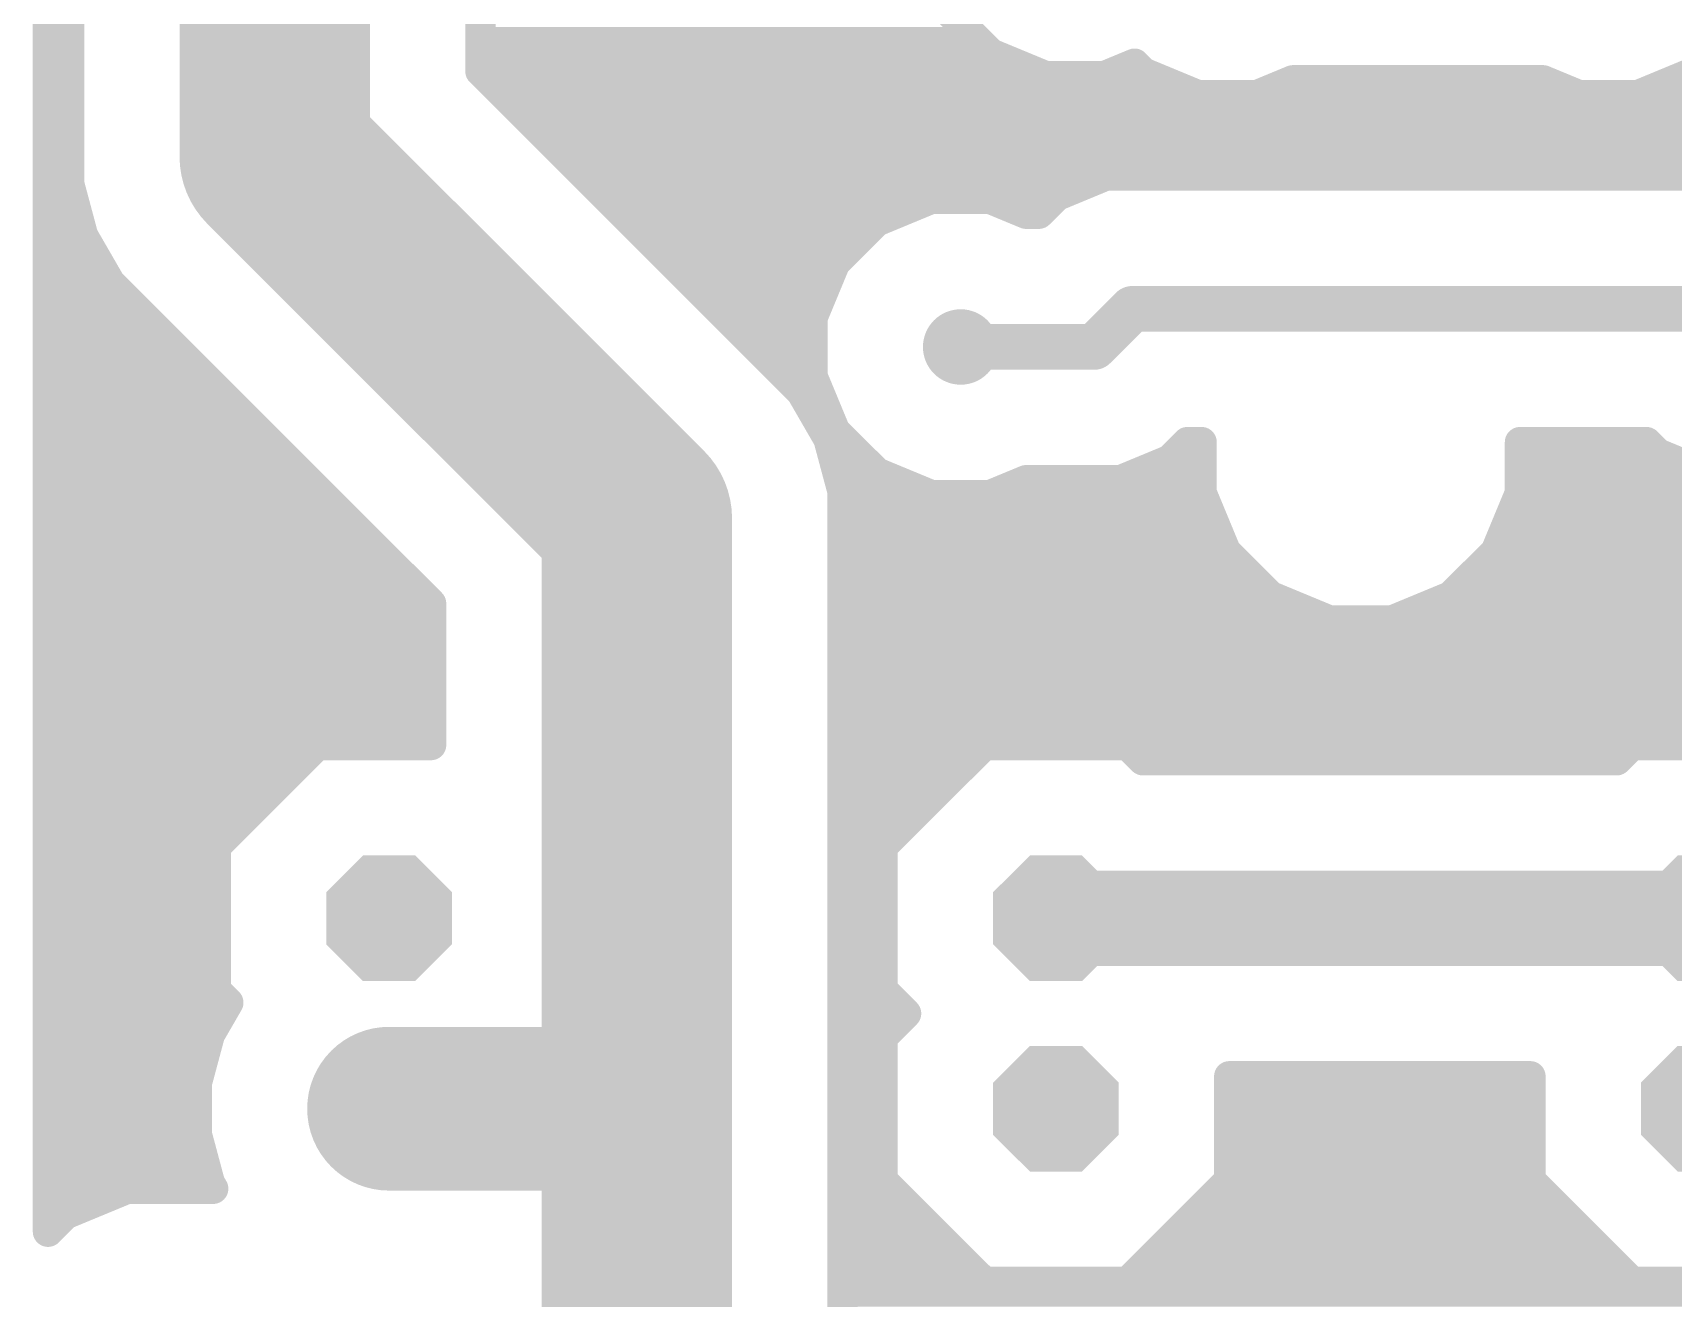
# Model space of a CAD drawing. Extents: x 0 to 141, y 0 to 150.
# Drawn here: x 96.85 to 118.72, y 25.92 to 42.8 of the extents above; entities that cross this region are included whole.
import ezdxf

# ---------------------------------------------------------------- set-up
doc = ezdxf.new("R2010")
doc.units = 0
for name, color, linetype in [('16', 175, 'CONTINUOUS'), ('17', 82, 'CONTINUOUS'), ('18', 82, 'CONTINUOUS')]:
    doc.layers.add(name, color=color, linetype=linetype)

# ---------------------------------------------------------------- blocks, each defined once
blk = doc.blocks.new('OCTAGONP')
at = {"const_width": 0.5}
blk.add_lwpolyline([(-0.25, -0.1036), (-0.25, 0.1036), (-0.1036, 0.25), (0.1036, 0.25), (0.25, 0.1036), (0.25, -0.1036), (0.1036, -0.25), (-0.1036, -0.25), (-0.25, -0.1036), (-0.25, 0.1036)], dxfattribs=at)
blk = doc.blocks.new('ROUNDV')
at = {"const_width": 0.5}
blk.add_lwpolyline([(0, -0.25, 1), (0, 0.25, 1), (0, -0.25)], format="xyb", dxfattribs=at)

msp = doc.modelspace()

# ---------------------------------------------------------------- linework, layer by layer
at = {"layer": '16'}
for points, const_width in [([(97.0532, 26.8082), (97.0532, 62.3743)], 0.4064), ([(100.076, 41.148), (100.076, 47.752)], 2.54), ([(97.3328, 48.1132), (97.3328, 40.7868)], 0.4064), ([(102.8192, 42.2843), (102.8192, 46.6157)], 0.4064), ([(109.0685, 43.0765), (109.6245, 42.5205)], 0.4064), ([(97.0532, 42.672), (97.3328, 42.672)], 0.4064), ([(102.8192, 42.672), (109.4729, 42.672)], 0.4064), ([(109.6245, 42.5205), (110.3509, 42.2196)], 0.4064), ([(97.0532, 42.2656), (97.3328, 42.2656)], 0.4064), ([(107.0971, 38.0064), (102.8192, 42.2843)], 0.4064), ([(102.8379, 42.2656), (110.2398, 42.2656)], 0.4064), ([(111.1371, 42.2196), (111.5375, 42.3854)], 0.4064), ([(111.2482, 42.2656), (111.6586, 42.2656)], 0.4064), ([(111.5375, 42.3854), (111.6565, 42.2665)], 0.4064), ([(111.6565, 42.2665), (112.3829, 41.9656)], 0.4064), ([(118.2491, 41.9656), (118.9755, 42.2665)], 0.4064), ([(104.902, 36.322), (100.076, 41.148)], 2.54), ([(110.3509, 42.2196), (111.1371, 42.2196)], 0.4064), ([(113.1691, 41.9656), (113.6481, 42.164)], 0.4064), ([(113.6481, 42.164), (116.9839, 42.164)], 0.4064), ([(116.9839, 42.164), (117.4629, 41.9656)], 0.4064), ([(97.0532, 41.8592), (97.3328, 41.8592)], 0.4064), ([(103.2443, 41.8592), (127.8128, 41.8592)], 0.4064), ([(112.3829, 41.9656), (113.1691, 41.9656)], 0.4064), ([(117.4629, 41.9656), (118.2491, 41.9656)], 0.4064), ([(97.0532, 41.4528), (97.3328, 41.4528)], 0.4064), ([(103.6507, 41.4528), (127.8128, 41.4528)], 0.4064), ([(97.0532, 41.0464), (97.3328, 41.0464)], 0.4064), ([(104.0571, 41.0464), (127.8128, 41.0464)], 0.4064), ([(97.3328, 40.7868), (97.5197, 40.0892)], 0.4064), ([(111.1523, 40.894), (110.4988, 40.6233)], 0.4064), ([(119.7337, 40.894), (111.1523, 40.894)], 0.4064), ([(97.0532, 40.64), (97.3721, 40.64)], 0.4064), ([(104.4635, 40.64), (110.5391, 40.64)], 0.4064), ([(108.8269, 40.5844), (108.1005, 40.2835)], 0.4064), ([(109.6131, 40.5844), (108.8269, 40.5844)], 0.4064), ([(110.0921, 40.386), (109.6131, 40.5844)], 0.4064), ([(110.4988, 40.6233), (110.2615, 40.386)], 0.4064), ([(108.1005, 40.2835), (107.5445, 39.7275)], 0.4064), ([(110.2615, 40.386), (110.0921, 40.386)], 0.4064), ([(97.0532, 40.2336), (97.481, 40.2336)], 0.4064), ([(97.5197, 40.0892), (97.8809, 39.4636)], 0.4064), ([(104.8699, 40.2336), (108.0506, 40.2336)], 0.4064), ([(97.0532, 39.8272), (97.671, 39.8272)], 0.4064), ([(105.2763, 39.8272), (107.6442, 39.8272)], 0.4064), ([(107.5445, 39.7275), (107.2436, 39.0011)], 0.4064), ([(97.0532, 39.4208), (97.9237, 39.4208)], 0.4064), ([(97.8809, 39.4636), (98.3916, 38.9529)], 0.4064), ([(105.6827, 39.4208), (107.4174, 39.4208)], 0.4064), ([(110.998, 38.608), (111.506, 39.116)], 0.6096), ([(111.506, 39.116), (119.38, 39.116)], 0.6096), ([(97.0532, 39.0144), (98.3301, 39.0144)], 0.4064), ([(98.3916, 38.9529), (102.1588, 35.1857)], 0.4064), ([(106.0891, 39.0144), (107.2491, 39.0144)], 0.4064), ([(107.2436, 39.0011), (107.2436, 38.2149)], 0.4064), ([(97.0532, 38.608), (98.7365, 38.608)], 0.4064), ([(106.4955, 38.608), (107.2436, 38.608)], 0.4064), ([(109.22, 38.608), (110.998, 38.608)], 0.6096), ([(97.0532, 38.2016), (99.1429, 38.2016)], 0.4064), ([(106.9019, 38.2016), (107.2491, 38.2016)], 0.4064), ([(107.2436, 38.2149), (107.5445, 37.4885)], 0.4064), ([(107.4583, 37.3808), (107.0971, 38.0064)], 0.4064), ([(97.0532, 37.7952), (99.5493, 37.7952)], 0.4064), ([(107.219, 37.7952), (107.4174, 37.7952)], 0.4064), ([(107.5445, 37.4885), (108.1005, 36.9325)], 0.4064), ([(97.0532, 37.3888), (99.9557, 37.3888)], 0.4064), ([(104.902, 28.194), (104.902, 36.322)], 2.54), ([(107.4537, 37.3888), (107.6441, 37.3888)], 0.4064), ([(107.6452, 36.6832), (107.4583, 37.3808)], 0.4064), ([(112.0052, 37.1007), (112.2425, 37.338)], 0.4064), ([(112.2425, 37.338), (112.4308, 37.338)], 0.4064), ([(112.4308, 37.338), (112.4308, 36.6617)], 0.4064), ([(116.6772, 36.6617), (116.6772, 37.338)], 0.4064), ([(116.6772, 37.338), (118.3629, 37.338)], 0.4064), ([(118.3629, 37.338), (118.5145, 37.1865)], 0.4064), ([(97.0532, 36.9824), (100.3621, 36.9824)], 0.4064), ([(107.565, 36.9824), (108.0505, 36.9824)], 0.4064), ([(111.3517, 36.83), (112.0052, 37.1007)], 0.4064), ([(111.7196, 36.9824), (112.4308, 36.9824)], 0.4064), ([(116.6772, 36.9824), (119.0072, 36.9824)], 0.4064), ([(118.5145, 37.1865), (119.2409, 36.8856)], 0.4064), ([(108.1005, 36.9325), (108.8269, 36.6316)], 0.4064), ([(109.6131, 36.6316), (110.0921, 36.83)], 0.4064), ([(110.0921, 36.83), (111.3517, 36.83)], 0.4064), ([(97.0532, 36.576), (100.7685, 36.576)], 0.4064), ([(107.6452, 25.0617), (107.6452, 36.6832)], 0.4064), ([(107.6452, 36.576), (112.4663, 36.576)], 0.4064), ([(108.8269, 36.6316), (109.6131, 36.6316)], 0.4064), ([(112.4308, 36.6617), (112.754, 35.8813)], 0.4064), ([(116.354, 35.8813), (116.6772, 36.6617)], 0.4064), ([(116.6417, 36.576), (127.8128, 36.576)], 0.4064), ([(97.0532, 36.1696), (101.1749, 36.1696)], 0.4064), ([(107.6452, 36.1696), (112.6346, 36.1696)], 0.4064), ([(116.4734, 36.1696), (127.8128, 36.1696)], 0.4064), ([(112.754, 35.8813), (113.3513, 35.284)], 0.4064), ([(115.7567, 35.284), (116.354, 35.8813)], 0.4064), ([(97.0532, 35.7632), (101.5813, 35.7632)], 0.4064), ([(107.6452, 35.7632), (112.8721, 35.7632)], 0.4064), ([(116.2359, 35.7632), (127.8128, 35.7632)], 0.4064), ([(97.0532, 35.3568), (101.9877, 35.3568)], 0.4064), ([(107.6452, 35.3568), (113.2785, 35.3568)], 0.4064), ([(113.3513, 35.284), (114.1317, 34.9608)], 0.4064), ([(114.9763, 34.9608), (115.7567, 35.284)], 0.4064), ([(115.8295, 35.3568), (127.8128, 35.3568)], 0.4064), ([(102.1588, 35.1857), (102.1588, 33.2994)], 0.4064), ([(97.0532, 34.9504), (102.1588, 34.9504)], 0.4064), ([(107.6452, 34.9504), (127.8128, 34.9504)], 0.4064), ([(114.1317, 34.9608), (114.9763, 34.9608)], 0.4064), ([(97.0532, 34.544), (102.1588, 34.544)], 0.4064), ([(107.6452, 34.544), (127.8128, 34.544)], 0.4064), ([(97.0532, 34.1376), (102.1588, 34.1376)], 0.4064), ([(107.6452, 34.1376), (127.8128, 34.1376)], 0.4064), ([(97.0532, 33.7312), (102.1588, 33.7312)], 0.4064), ([(107.6452, 33.7312), (127.8128, 33.7312)], 0.4064), ([(97.0532, 33.3248), (102.1588, 33.3248)], 0.4064), ([(100.6426, 33.2994), (99.2886, 31.9454)], 0.4064), ([(102.1588, 33.2994), (100.6426, 33.2994)], 0.4064), ([(107.6452, 33.3248), (127.8128, 33.3248)], 0.4064), ([(109.5326, 33.2994), (108.1786, 31.9454)], 0.4064), ([(111.4474, 33.2994), (109.5326, 33.2994)], 0.4064), ([(111.6506, 33.0962), (111.4474, 33.2994)], 0.4064), ([(118.1686, 33.2994), (117.9654, 33.0962)], 0.4064), ([(120.0834, 33.2994), (118.1686, 33.2994)], 0.4064), ([(117.9654, 33.0962), (111.6506, 33.0962)], 0.4064), ([(97.0532, 32.9184), (100.2616, 32.9184)], 0.4064), ([(107.6452, 32.9184), (109.1516, 32.9184)], 0.4064), ([(97.0532, 32.512), (99.8552, 32.512)], 0.4064), ([(107.6452, 32.512), (108.7452, 32.512)], 0.4064), ([(97.0532, 32.1056), (99.4488, 32.1056)], 0.4064), ([(99.2886, 31.9454), (99.2886, 30.0306)], 0.4064), ([(107.6452, 32.1056), (108.3388, 32.1056)], 0.4064), ([(108.1786, 31.9454), (108.1786, 30.0306)], 0.4064), ([(97.0532, 31.6992), (99.2886, 31.6992)], 0.4064), ([(107.6452, 31.6992), (108.1786, 31.6992)], 0.4064), ([(97.0532, 31.2928), (99.2886, 31.2928)], 0.4064), ([(107.6452, 31.2928), (108.1786, 31.2928)], 0.4064), ([(110.49, 30.988), (119.126, 30.988)], 1.27), ([(97.0532, 30.8864), (99.2886, 30.8864)], 0.4064), ([(107.6452, 30.8864), (108.1786, 30.8864)], 0.4064), ([(97.0532, 30.48), (99.2886, 30.48)], 0.4064), ([(107.6452, 30.48), (108.1786, 30.48)], 0.4064), ([(97.0532, 30.0736), (99.2886, 30.0736)], 0.4064), ([(99.2886, 30.0306), (99.4552, 29.864)], 0.4064), ([(107.6452, 30.0736), (108.1786, 30.0736)], 0.4064), ([(108.1786, 30.0306), (108.4912, 29.718)], 0.4064), ([(99.4552, 29.864), (99.2094, 29.4382)], 0.4064), ([(97.0532, 29.6672), (99.3416, 29.6672)], 0.4064), ([(107.6452, 29.6672), (108.4404, 29.6672)], 0.4064), ([(108.4912, 29.718), (108.1786, 29.4054)], 0.4064), ([(99.2094, 29.4382), (99.0346, 28.7857)], 0.4064), ([(101.6, 28.448), (104.648, 28.448)], 2.1844), ([(104.648, 28.448), (104.902, 28.194)], 2.1844), ([(108.1786, 29.4054), (108.1786, 27.4906)], 0.4064), ([(97.0532, 29.2608), (99.1619, 29.2608)], 0.4064), ([(104.902, 21.9964), (104.902, 28.194)], 2.54), ([(107.6452, 29.2608), (108.1786, 29.2608)], 0.4064), ([(97.0532, 28.8544), (99.053, 28.8544)], 0.4064), ([(99.0346, 28.7857), (99.0346, 28.1103)], 0.4064), ([(107.6452, 28.8544), (108.1786, 28.8544)], 0.4064), ([(112.8014, 27.4906), (112.8014, 28.8798)], 0.4064), ([(112.8014, 28.8798), (116.8146, 28.8798)], 0.4064), ([(112.8014, 28.8544), (116.8146, 28.8544)], 0.4064), ([(116.8146, 28.8798), (116.8146, 27.4906)], 0.4064), ([(97.0532, 28.448), (99.0346, 28.448)], 0.4064), ([(107.6452, 28.448), (108.1786, 28.448)], 0.4064), ([(112.8014, 28.448), (116.8146, 28.448)], 0.4064), ([(97.0532, 28.0416), (99.053, 28.0416)], 0.4064), ([(99.0346, 28.1103), (99.2094, 27.4578)], 0.4064), ([(107.6452, 28.0416), (108.1786, 28.0416)], 0.4064), ([(112.8014, 28.0416), (116.8146, 28.0416)], 0.4064), ([(97.0532, 27.6352), (99.1619, 27.6352)], 0.4064), ([(107.6452, 27.6352), (108.1786, 27.6352)], 0.4064), ([(112.8014, 27.6352), (116.8146, 27.6352)], 0.4064), ([(98.1074, 27.3812), (97.2859, 27.0409)], 0.4064), ([(99.2537, 27.3812), (98.1074, 27.3812)], 0.4064), ([(99.2094, 27.4578), (99.2537, 27.3812)], 0.4064), ([(108.1786, 27.4906), (109.5326, 26.1366)], 0.4064), ([(111.4474, 26.1366), (112.8014, 27.4906)], 0.4064), ([(116.8146, 27.4906), (118.1686, 26.1366)], 0.4064), ([(97.0532, 27.2288), (97.7395, 27.2288)], 0.4064), ([(107.6452, 27.2288), (108.4404, 27.2288)], 0.4064), ([(112.5396, 27.2288), (117.0764, 27.2288)], 0.4064), ([(97.2859, 27.0409), (97.0532, 26.8082)], 0.4064), ([(97.0532, 26.8224), (97.0674, 26.8224)], 0.4064), ([(107.6452, 26.8224), (108.8468, 26.8224)], 0.4064), ([(112.1332, 26.8224), (117.4828, 26.8224)], 0.4064), ([(107.6452, 26.416), (109.2532, 26.416)], 0.4064), ([(111.7268, 26.416), (117.8892, 26.416)], 0.4064), ([(109.5326, 26.1366), (111.4474, 26.1366)], 0.4064), ([(118.1686, 26.1366), (120.0834, 26.1366)], 0.4064), ([(107.6452, 26.0096), (127.8128, 26.0096)], 0.4064)]:
    msp.add_lwpolyline(points, dxfattribs=dict(at, const_width=const_width))
for points, const_width in [([(97.0532, 42.7736, 1), (97.0532, 42.5704)], 0.2032), ([(97.3328, 42.5704, 1), (97.3328, 42.7736)], 0.2032), ([(102.8192, 42.7736, 1), (102.8192, 42.5704)], 0.2032), ([(109.4729, 42.5704, 1), (109.4729, 42.7736)], 0.2032), ([(109.6633, 42.6144, 1), (109.5856, 42.4266)], 0.2032), ([(109.5526, 42.4486, 1), (109.6963, 42.5923)], 0.2032), ([(97.0532, 42.3672, 1), (97.0532, 42.164)], 0.2032), ([(97.3328, 42.164, 1), (97.3328, 42.3672)], 0.2032), ([(102.891, 42.3561, 1), (102.7474, 42.2124)], 0.2032), ([(102.8379, 42.3672, 1), (102.8379, 42.164)], 0.2032), ([(110.2398, 42.164, 1), (110.2398, 42.3672)], 0.2032), ([(111.2482, 42.3672, 1), (111.2482, 42.164)], 0.2032), ([(111.6093, 42.4573, 1), (111.4657, 42.3136)], 0.2032), ([(111.5764, 42.2916, 1), (111.4986, 42.4793)], 0.2032), ([(111.6953, 42.3604, 1), (111.6176, 42.1726)], 0.2032), ([(111.5846, 42.1946, 1), (111.7283, 42.3383)], 0.2032), ([(111.6586, 42.164, 1), (111.6586, 42.3672)], 0.2032), ([(100.525, 41.597, 1), (99.627, 40.699)], 1.27), ([(102.7176, 42.2843, 1), (102.9208, 42.2843)], 0.2032), ([(110.3509, 42.3212, 1), (110.3509, 42.118)], 0.2032), ([(110.312, 42.1257, 1), (110.3897, 42.3135)], 0.2032), ([(111.0983, 42.3135, 1), (111.176, 42.1257)], 0.2032), ([(111.1371, 42.118, 1), (111.1371, 42.3212)], 0.2032), ([(113.6481, 42.2656, 1), (113.6481, 42.0624)], 0.2032), ([(113.687, 42.0701, 1), (113.6092, 42.2579)], 0.2032), ([(117.0228, 42.2579, 1), (116.945, 42.0701)], 0.2032), ([(116.9839, 42.0624, 1), (116.9839, 42.2656)], 0.2032), ([(97.0532, 41.9608, 1), (97.0532, 41.7576)], 0.2032), ([(97.3328, 41.7576, 1), (97.3328, 41.9608)], 0.2032), ([(103.2443, 41.9608, 1), (103.2443, 41.7576)], 0.2032), ([(112.3829, 42.0672, 1), (112.3829, 41.864)], 0.2032), ([(112.344, 41.8717, 1), (112.4217, 42.0595)], 0.2032), ([(113.1303, 42.0595, 1), (113.208, 41.8717)], 0.2032), ([(113.1691, 41.864, 1), (113.1691, 42.0672)], 0.2032), ([(117.4629, 42.0672, 1), (117.4629, 41.864)], 0.2032), ([(117.424, 41.8717, 1), (117.5017, 42.0595)], 0.2032), ([(118.2103, 42.0595, 1), (118.288, 41.8717)], 0.2032), ([(118.2491, 41.864, 1), (118.2491, 42.0672)], 0.2032), ([(99.441, 41.148, 1), (100.711, 41.148)], 1.27), ([(97.0532, 41.5544, 1), (97.0532, 41.3512)], 0.2032), ([(97.3328, 41.3512, 1), (97.3328, 41.5544)], 0.2032), ([(103.6507, 41.5544, 1), (103.6507, 41.3512)], 0.2032), ([(97.0532, 41.148, 1), (97.0532, 40.9448)], 0.2032), ([(97.3328, 40.9448, 1), (97.3328, 41.148)], 0.2032), ([(104.0571, 41.148, 1), (104.0571, 40.9448)], 0.2032), ([(97.4309, 40.8131, 1), (97.2347, 40.7606)], 0.2032), ([(111.1523, 40.9956, 1), (111.1523, 40.7924)], 0.2032), ([(111.1912, 40.8001, 1), (111.1135, 40.9879)], 0.2032), ([(97.0532, 40.7416, 1), (97.0532, 40.5384)], 0.2032), ([(97.2312, 40.7868, 1), (97.4344, 40.7868)], 0.2032), ([(97.3721, 40.5384, 1), (97.3721, 40.7416)], 0.2032), ([(104.4635, 40.7416, 1), (104.4635, 40.5384)], 0.2032), ([(108.8269, 40.686, 1), (108.8269, 40.4828)], 0.2032), ([(108.8657, 40.4905, 1), (108.788, 40.6783)], 0.2032), ([(109.652, 40.6783, 1), (109.5743, 40.4905)], 0.2032), ([(109.6131, 40.4828, 1), (109.6131, 40.686)], 0.2032), ([(110.46, 40.7172, 1), (110.5377, 40.5294)], 0.2032), ([(110.5707, 40.5515, 1), (110.427, 40.6952)], 0.2032), ([(110.5391, 40.5384, 1), (110.5391, 40.7416)], 0.2032), ([(108.0616, 40.3774, 1), (108.1393, 40.1896)], 0.2032), ([(108.1723, 40.2117, 1), (108.0286, 40.3554)], 0.2032), ([(110.0921, 40.4876, 1), (110.0921, 40.2844)], 0.2032), ([(110.0532, 40.2921, 1), (110.131, 40.4799)], 0.2032), ([(110.1897, 40.4578, 1), (110.3334, 40.3142)], 0.2032), ([(110.2615, 40.2844, 1), (110.2615, 40.4876)], 0.2032), ([(97.0532, 40.3352, 1), (97.0532, 40.132)], 0.2032), ([(97.6077, 40.14, 1), (97.4318, 40.0384)], 0.2032), ([(97.481, 40.132, 1), (97.481, 40.3352)], 0.2032), ([(104.8699, 40.3352, 1), (104.8699, 40.132)], 0.2032), ([(108.0506, 40.132, 1), (108.0506, 40.3352)], 0.2032), ([(97.0532, 39.9288, 1), (97.0532, 39.7256)], 0.2032), ([(97.4216, 40.0629, 1), (97.6179, 40.1155)], 0.2032), ([(97.671, 39.7256, 1), (97.671, 39.9288)], 0.2032), ([(105.2763, 39.9288, 1), (105.2763, 39.7256)], 0.2032), ([(107.6442, 39.7256, 1), (107.6442, 39.9288)], 0.2032), ([(107.4726, 39.7994, 1), (107.6163, 39.6557)], 0.2032), ([(107.6384, 39.6887, 1), (107.4506, 39.7664)], 0.2032), ([(97.0532, 39.5224, 1), (97.0532, 39.3192)], 0.2032), ([(97.9527, 39.5355, 1), (97.8091, 39.3918)], 0.2032), ([(97.7929, 39.4128, 1), (97.9689, 39.5144)], 0.2032), ([(97.9237, 39.3192, 1), (97.9237, 39.5224)], 0.2032), ([(105.6827, 39.5224, 1), (105.6827, 39.3192)], 0.2032), ([(107.4174, 39.3192, 1), (107.4174, 39.5224)], 0.2032), ([(111.506, 39.2684, 1), (111.506, 38.9636)], 0.3048), ([(111.6138, 39.0082, 1), (111.3982, 39.2238)], 0.3048), ([(97.0532, 39.116, 1), (97.0532, 38.9128)], 0.2032), ([(98.4635, 39.0247, 1), (98.3198, 38.8811)], 0.2032), ([(98.3301, 38.9128, 1), (98.3301, 39.116)], 0.2032), ([(106.0891, 39.116, 1), (106.0891, 38.9128)], 0.2032), ([(107.3452, 39.0011, 1), (107.142, 39.0011)], 0.2032), ([(107.2491, 38.9128, 1), (107.2491, 39.116)], 0.2032), ([(98.3198, 38.8811, 1), (98.4635, 39.0247)], 0.2032), ([(107.1497, 39.04, 1), (107.3375, 38.9623)], 0.2032), ([(97.0532, 38.7096, 1), (97.0532, 38.5064)], 0.2032), ([(98.7365, 38.5064, 1), (98.7365, 38.7096)], 0.2032), ([(106.4955, 38.7096, 1), (106.4955, 38.5064)], 0.2032), ([(107.2436, 38.5064, 1), (107.2436, 38.7096)], 0.2032), ([(109.22, 38.7604, 1), (109.22, 38.4556)], 0.3048), ([(110.8902, 38.7158, 1), (111.1058, 38.5002)], 0.3048), ([(110.998, 38.4556, 1), (110.998, 38.7604)], 0.3048), ([(97.0532, 38.3032, 1), (97.0532, 38.1)], 0.2032), ([(99.1429, 38.1, 1), (99.1429, 38.3032)], 0.2032), ([(106.9019, 38.3032, 1), (106.9019, 38.1)], 0.2032), ([(107.3375, 38.2537, 1), (107.1497, 38.176)], 0.2032), ([(107.142, 38.2149, 1), (107.3452, 38.2149)], 0.2032), ([(107.2491, 38.1, 1), (107.2491, 38.3032)], 0.2032), ([(107.1851, 38.0572, 1), (107.0091, 37.9556)], 0.2032), ([(107.0253, 37.9345, 1), (107.1689, 38.0782)], 0.2032), ([(97.0532, 37.8968, 1), (97.0532, 37.6936)], 0.2032), ([(99.5493, 37.6936, 1), (99.5493, 37.8968)], 0.2032), ([(107.219, 37.8968, 1), (107.219, 37.6936)], 0.2032), ([(107.4174, 37.6936, 1), (107.4174, 37.8968)], 0.2032), ([(107.6163, 37.5603, 1), (107.4726, 37.4166)], 0.2032), ([(107.4506, 37.4496, 1), (107.6384, 37.5273)], 0.2032), ([(97.0532, 37.4904, 1), (97.0532, 37.2872)], 0.2032), ([(99.9557, 37.2872, 1), (99.9557, 37.4904)], 0.2032), ([(105.537, 36.322, 1), (104.267, 36.322)], 1.27), ([(104.453, 35.873, 1), (105.351, 36.771)], 1.27), ([(107.4537, 37.4904, 1), (107.4537, 37.2872)], 0.2032), ([(107.5564, 37.4071, 1), (107.3601, 37.3545)], 0.2032), ([(107.3703, 37.33, 1), (107.5462, 37.4316)], 0.2032), ([(107.6441, 37.2872, 1), (107.6441, 37.4904)], 0.2032), ([(112.2425, 37.4396, 1), (112.2425, 37.2364)], 0.2032), ([(112.3143, 37.2662, 1), (112.1706, 37.4098)], 0.2032), ([(112.5324, 37.338, 1), (112.3292, 37.338)], 0.2032), ([(112.4308, 37.2364, 1), (112.4308, 37.4396)], 0.2032), ([(116.7788, 37.338, 1), (116.5756, 37.338)], 0.2032), ([(116.6772, 37.4396, 1), (116.6772, 37.2364)], 0.2032), ([(118.4348, 37.4098, 1), (118.2911, 37.2662)], 0.2032), ([(118.3629, 37.2364, 1), (118.3629, 37.4396)], 0.2032), ([(97.0532, 37.084, 1), (97.0532, 36.8808)], 0.2032), ([(100.3621, 36.8808, 1), (100.3621, 37.084)], 0.2032), ([(107.565, 37.084, 1), (107.565, 36.8808)], 0.2032), ([(108.0505, 36.8808, 1), (108.0505, 37.084)], 0.2032), ([(111.7196, 37.084, 1), (111.7196, 36.8808)], 0.2032), ([(111.9333, 37.1725, 1), (112.077, 37.0288)], 0.2032), ([(112.044, 37.0068, 1), (111.9663, 37.1946)], 0.2032), ([(112.4308, 36.8808, 1), (112.4308, 37.084)], 0.2032), ([(116.6772, 37.084, 1), (116.6772, 36.8808)], 0.2032), ([(118.5533, 37.2804, 1), (118.4756, 37.0926)], 0.2032), ([(118.4426, 37.1146, 1), (118.5863, 37.2583)], 0.2032), ([(108.1393, 37.0264, 1), (108.0616, 36.8386)], 0.2032), ([(108.0286, 36.8606, 1), (108.1723, 37.0043)], 0.2032), ([(110.0921, 36.9316, 1), (110.0921, 36.7284)], 0.2032), ([(110.131, 36.7361, 1), (110.0532, 36.9239)], 0.2032), ([(111.3128, 36.9239, 1), (111.3905, 36.7361)], 0.2032), ([(111.3517, 36.7284, 1), (111.3517, 36.9316)], 0.2032), ([(97.0532, 36.6776, 1), (97.0532, 36.4744)], 0.2032), ([(100.7685, 36.4744, 1), (100.7685, 36.6776)], 0.2032), ([(107.7468, 36.6832, 1), (107.5436, 36.6832)], 0.2032), ([(107.6452, 36.6776, 1), (107.6452, 36.4744)], 0.2032), ([(107.5471, 36.6569, 1), (107.7433, 36.7094)], 0.2032), ([(108.8269, 36.7332, 1), (108.8269, 36.53)], 0.2032), ([(108.788, 36.5377, 1), (108.8657, 36.7255)], 0.2032), ([(109.5743, 36.7255, 1), (109.652, 36.5377)], 0.2032), ([(109.6131, 36.53, 1), (109.6131, 36.7332)], 0.2032), ([(112.5247, 36.7005, 1), (112.3369, 36.6228)], 0.2032), ([(112.3292, 36.6617, 1), (112.5324, 36.6617)], 0.2032), ([(112.4663, 36.4744, 1), (112.4663, 36.6776)], 0.2032), ([(116.6417, 36.6776, 1), (116.6417, 36.4744)], 0.2032), ([(116.5756, 36.6617, 1), (116.7788, 36.6617)], 0.2032), ([(116.7711, 36.6228, 1), (116.5833, 36.7005)], 0.2032), ([(97.0532, 36.2712, 1), (97.0532, 36.068)], 0.2032), ([(101.1749, 36.068, 1), (101.1749, 36.2712)], 0.2032), ([(107.6452, 36.2712, 1), (107.6452, 36.068)], 0.2032), ([(112.6346, 36.068, 1), (112.6346, 36.2712)], 0.2032), ([(116.4734, 36.2712, 1), (116.4734, 36.068)], 0.2032), ([(112.8259, 35.9531, 1), (112.6822, 35.8095)], 0.2032), ([(116.4258, 35.8095, 1), (116.2821, 35.9531)], 0.2032), ([(97.0532, 35.8648, 1), (97.0532, 35.6616)], 0.2032), ([(101.5813, 35.6616, 1), (101.5813, 35.8648)], 0.2032), ([(107.6452, 35.8648, 1), (107.6452, 35.6616)], 0.2032), ([(112.6602, 35.8424, 1), (112.8479, 35.9202)], 0.2032), ([(112.8721, 35.6616, 1), (112.8721, 35.8648)], 0.2032), ([(116.2359, 35.8648, 1), (116.2359, 35.6616)], 0.2032), ([(116.2601, 35.9202, 1), (116.4478, 35.8424)], 0.2032), ([(97.0532, 35.4584, 1), (97.0532, 35.2552)], 0.2032), ([(101.9877, 35.2552, 1), (101.9877, 35.4584)], 0.2032), ([(107.6452, 35.4584, 1), (107.6452, 35.2552)], 0.2032), ([(113.3902, 35.3779, 1), (113.3124, 35.1902)], 0.2032), ([(113.2785, 35.2552, 1), (113.2785, 35.4584)], 0.2032), ([(113.2795, 35.2122, 1), (113.4231, 35.3559)], 0.2032), ([(115.6849, 35.3559, 1), (115.8285, 35.2122)], 0.2032), ([(115.7956, 35.1902, 1), (115.7178, 35.3779)], 0.2032), ([(115.8295, 35.4584, 1), (115.8295, 35.2552)], 0.2032), ([(102.2604, 35.1857, 1), (102.0572, 35.1857)], 0.2032), ([(102.087, 35.1139, 1), (102.2306, 35.2576)], 0.2032), ([(97.0532, 35.052, 1), (97.0532, 34.8488)], 0.2032), ([(102.1588, 34.8488, 1), (102.1588, 35.052)], 0.2032), ([(107.6452, 35.052, 1), (107.6452, 34.8488)], 0.2032), ([(114.1317, 35.0624, 1), (114.1317, 34.8592)], 0.2032), ([(114.0928, 34.8669, 1), (114.1705, 35.0547)], 0.2032), ([(114.9375, 35.0547, 1), (115.0152, 34.8669)], 0.2032), ([(114.9763, 34.8592, 1), (114.9763, 35.0624)], 0.2032), ([(97.0532, 34.6456, 1), (97.0532, 34.4424)], 0.2032), ([(102.1588, 34.4424, 1), (102.1588, 34.6456)], 0.2032), ([(107.6452, 34.6456, 1), (107.6452, 34.4424)], 0.2032), ([(97.0532, 34.2392, 1), (97.0532, 34.036)], 0.2032), ([(102.1588, 34.036, 1), (102.1588, 34.2392)], 0.2032), ([(107.6452, 34.2392, 1), (107.6452, 34.036)], 0.2032), ([(97.0532, 33.8328, 1), (97.0532, 33.6296)], 0.2032), ([(102.1588, 33.6296, 1), (102.1588, 33.8328)], 0.2032), ([(107.6452, 33.8328, 1), (107.6452, 33.6296)], 0.2032), ([(97.0532, 33.4264, 1), (97.0532, 33.2232)], 0.2032), ([(100.6426, 33.401, 1), (100.6426, 33.1978)], 0.2032), ([(100.7144, 33.2276, 1), (100.5707, 33.3712)], 0.2032), ([(102.1588, 33.2232, 1), (102.1588, 33.4264)], 0.2032), ([(102.1588, 33.1978, 1), (102.1588, 33.401)], 0.2032), ([(107.6452, 33.4264, 1), (107.6452, 33.2232)], 0.2032), ([(109.5326, 33.401, 1), (109.5326, 33.1978)], 0.2032), ([(109.6044, 33.2276, 1), (109.4607, 33.3712)], 0.2032), ([(111.5193, 33.3712, 1), (111.3756, 33.2276)], 0.2032), ([(111.4474, 33.1978, 1), (111.4474, 33.401)], 0.2032), ([(118.1686, 33.401, 1), (118.1686, 33.1978)], 0.2032), ([(118.2404, 33.2276, 1), (118.0967, 33.3712)], 0.2032), ([(102.0572, 33.2994, 1), (102.2604, 33.2994)], 0.2032), ([(111.6506, 33.1978, 1), (111.6506, 32.9946)], 0.2032), ([(111.5788, 33.0244, 1), (111.7225, 33.168)], 0.2032), ([(117.8935, 33.168, 1), (118.0372, 33.0244)], 0.2032), ([(117.9654, 32.9946, 1), (117.9654, 33.1978)], 0.2032), ([(97.0532, 33.02, 1), (97.0532, 32.8168)], 0.2032), ([(100.2616, 32.8168, 1), (100.2616, 33.02)], 0.2032), ([(107.6452, 33.02, 1), (107.6452, 32.8168)], 0.2032), ([(109.1516, 32.8168, 1), (109.1516, 33.02)], 0.2032), ([(97.0532, 32.6136, 1), (97.0532, 32.4104)], 0.2032), ([(99.8552, 32.4104, 1), (99.8552, 32.6136)], 0.2032), ([(107.6452, 32.6136, 1), (107.6452, 32.4104)], 0.2032), ([(108.7452, 32.4104, 1), (108.7452, 32.6136)], 0.2032), ([(97.0532, 32.2072, 1), (97.0532, 32.004)], 0.2032), ([(99.3902, 31.9454, 1), (99.187, 31.9454)], 0.2032), ([(99.4488, 32.004, 1), (99.4488, 32.2072)], 0.2032), ([(107.6452, 32.2072, 1), (107.6452, 32.004)], 0.2032), ([(108.2802, 31.9454, 1), (108.077, 31.9454)], 0.2032), ([(108.3388, 32.004, 1), (108.3388, 32.2072)], 0.2032), ([(99.2168, 32.0173, 1), (99.3604, 31.8736)], 0.2032), ([(108.1068, 32.0173, 1), (108.2504, 31.8736)], 0.2032), ([(97.0532, 31.8008, 1), (97.0532, 31.5976)], 0.2032), ([(99.2886, 31.5976, 1), (99.2886, 31.8008)], 0.2032), ([(107.6452, 31.8008, 1), (107.6452, 31.5976)], 0.2032), ([(108.1786, 31.5976, 1), (108.1786, 31.8008)], 0.2032), ([(97.0532, 31.3944, 1), (97.0532, 31.1912)], 0.2032), ([(99.2886, 31.1912, 1), (99.2886, 31.3944)], 0.2032), ([(107.6452, 31.3944, 1), (107.6452, 31.1912)], 0.2032), ([(108.1786, 31.1912, 1), (108.1786, 31.3944)], 0.2032), ([(110.49, 31.3055, 1), (110.49, 30.6705)], 0.635), ([(97.0532, 30.988, 1), (97.0532, 30.7848)], 0.2032), ([(99.2886, 30.7848, 1), (99.2886, 30.988)], 0.2032), ([(107.6452, 30.988, 1), (107.6452, 30.7848)], 0.2032), ([(108.1786, 30.7848, 1), (108.1786, 30.988)], 0.2032), ([(97.0532, 30.5816, 1), (97.0532, 30.3784)], 0.2032), ([(99.2886, 30.3784, 1), (99.2886, 30.5816)], 0.2032), ([(107.6452, 30.5816, 1), (107.6452, 30.3784)], 0.2032), ([(108.1786, 30.3784, 1), (108.1786, 30.5816)], 0.2032), ([(97.0532, 30.1752, 1), (97.0532, 29.972)], 0.2032), ([(99.3604, 30.1024, 1), (99.2168, 29.9587)], 0.2032), ([(99.2886, 29.972, 1), (99.2886, 30.1752)], 0.2032), ([(107.6452, 30.1752, 1), (107.6452, 29.972)], 0.2032), ([(108.2504, 30.1024, 1), (108.1068, 29.9587)], 0.2032), ([(108.1786, 29.972, 1), (108.1786, 30.1752)], 0.2032), ([(99.187, 30.0306, 1), (99.3902, 30.0306)], 0.2032), ([(99.5432, 29.8132, 1), (99.3672, 29.9148)], 0.2032), ([(99.3834, 29.7921, 1), (99.5271, 29.9358)], 0.2032), ([(108.077, 30.0306, 1), (108.2802, 30.0306)], 0.2032), ([(97.0532, 29.7688, 1), (97.0532, 29.5656)], 0.2032), ([(99.3416, 29.5656, 1), (99.3416, 29.7688)], 0.2032), ([(107.6452, 29.7688, 1), (107.6452, 29.5656)], 0.2032), ([(108.563, 29.6462, 1), (108.4193, 29.7898)], 0.2032), ([(108.4193, 29.6462, 1), (108.563, 29.7898)], 0.2032), ([(108.4404, 29.5656, 1), (108.4404, 29.7688)], 0.2032), ([(99.1214, 29.489, 1), (99.2974, 29.3874)], 0.2032), ([(99.3076, 29.4119, 1), (99.1113, 29.4645)], 0.2032), ([(101.6, 28.9941, 1), (101.6, 27.9019)], 1.0922), ([(105.0342, 28.8342, 1), (104.2618, 28.0618)], 1.0922), ([(104.648, 27.9019, 1), (104.648, 28.9941)], 1.0922), ([(108.2802, 29.4054, 1), (108.077, 29.4054)], 0.2032), ([(108.1068, 29.4773, 1), (108.2504, 29.3336)], 0.2032), ([(97.0532, 29.3624, 1), (97.0532, 29.1592)], 0.2032), ([(99.1619, 29.1592, 1), (99.1619, 29.3624)], 0.2032), ([(105.537, 28.194, 1), (104.267, 28.194)], 1.27), ([(107.6452, 29.3624, 1), (107.6452, 29.1592)], 0.2032), ([(108.1786, 29.1592, 1), (108.1786, 29.3624)], 0.2032), ([(104.5158, 27.8078, 1), (105.2882, 28.5802)], 1.0922), ([(97.0532, 28.956, 1), (97.0532, 28.7528)], 0.2032), ([(99.1362, 28.7857, 1), (98.933, 28.7857)], 0.2032), ([(98.9365, 28.812, 1), (99.1327, 28.7594)], 0.2032), ([(99.053, 28.7528, 1), (99.053, 28.956)], 0.2032), ([(107.6452, 28.956, 1), (107.6452, 28.7528)], 0.2032), ([(108.1786, 28.7528, 1), (108.1786, 28.956)], 0.2032), ([(112.903, 28.8798, 1), (112.6998, 28.8798)], 0.2032), ([(112.8014, 28.9814, 1), (112.8014, 28.7782)], 0.2032), ([(112.8014, 28.956, 1), (112.8014, 28.7528)], 0.2032), ([(116.9162, 28.8798, 1), (116.713, 28.8798)], 0.2032), ([(116.8146, 28.7782, 1), (116.8146, 28.9814)], 0.2032), ([(116.8146, 28.7528, 1), (116.8146, 28.956)], 0.2032), ([(97.0532, 28.5496, 1), (97.0532, 28.3464)], 0.2032), ([(99.0346, 28.3464, 1), (99.0346, 28.5496)], 0.2032), ([(104.267, 28.194, 1), (105.537, 28.194)], 1.27), ([(107.6452, 28.5496, 1), (107.6452, 28.3464)], 0.2032), ([(108.1786, 28.3464, 1), (108.1786, 28.5496)], 0.2032), ([(112.8014, 28.5496, 1), (112.8014, 28.3464)], 0.2032), ([(116.8146, 28.3464, 1), (116.8146, 28.5496)], 0.2032), ([(97.0532, 28.1432, 1), (97.0532, 27.94)], 0.2032), ([(99.1327, 28.1366, 1), (98.9365, 28.084)], 0.2032), ([(98.933, 28.1103, 1), (99.1362, 28.1103)], 0.2032), ([(99.053, 27.94, 1), (99.053, 28.1432)], 0.2032), ([(107.6452, 28.1432, 1), (107.6452, 27.94)], 0.2032), ([(108.1786, 27.94, 1), (108.1786, 28.1432)], 0.2032), ([(112.8014, 28.1432, 1), (112.8014, 27.94)], 0.2032), ([(116.8146, 27.94, 1), (116.8146, 28.1432)], 0.2032), ([(97.0532, 27.7368, 1), (97.0532, 27.5336)], 0.2032), ([(99.1619, 27.5336, 1), (99.1619, 27.7368)], 0.2032), ([(107.6452, 27.7368, 1), (107.6452, 27.5336)], 0.2032), ([(108.1786, 27.5336, 1), (108.1786, 27.7368)], 0.2032), ([(112.8014, 27.7368, 1), (112.8014, 27.5336)], 0.2032), ([(116.8146, 27.5336, 1), (116.8146, 27.7368)], 0.2032), ([(98.1074, 27.4828, 1), (98.1074, 27.2796)], 0.2032), ([(98.1463, 27.2873, 1), (98.0685, 27.4751)], 0.2032), ([(99.2974, 27.5086, 1), (99.1214, 27.407)], 0.2032), ([(99.1113, 27.4315, 1), (99.3076, 27.4841)], 0.2032), ([(99.2537, 27.2796, 1), (99.2537, 27.4828)], 0.2032), ([(108.2504, 27.5624, 1), (108.1068, 27.4187)], 0.2032), ([(108.077, 27.4906, 1), (108.2802, 27.4906)], 0.2032), ([(112.6998, 27.4906, 1), (112.903, 27.4906)], 0.2032), ([(112.8732, 27.4187, 1), (112.7296, 27.5624)], 0.2032), ([(116.8864, 27.5624, 1), (116.7428, 27.4187)], 0.2032), ([(116.713, 27.4906, 1), (116.9162, 27.4906)], 0.2032), ([(97.0532, 27.3304, 1), (97.0532, 27.1272)], 0.2032), ([(97.7395, 27.1272, 1), (97.7395, 27.3304)], 0.2032), ([(99.1657, 27.3304, 1), (99.3416, 27.432)], 0.2032), ([(107.6452, 27.3304, 1), (107.6452, 27.1272)], 0.2032), ([(108.4404, 27.1272, 1), (108.4404, 27.3304)], 0.2032), ([(112.5396, 27.3304, 1), (112.5396, 27.1272)], 0.2032), ([(117.0764, 27.1272, 1), (117.0764, 27.3304)], 0.2032), ([(97.247, 27.1348, 1), (97.3247, 26.947)], 0.2032), ([(97.3577, 26.9691, 1), (97.214, 27.1128)], 0.2032), ([(97.0532, 26.924, 1), (97.0532, 26.7208)], 0.2032), ([(96.9814, 26.8801, 1), (97.125, 26.7364)], 0.2032), ([(96.9516, 26.8082, 1), (97.1548, 26.8082)], 0.2032), ([(97.0674, 26.7208, 1), (97.0674, 26.924)], 0.2032), ([(107.6452, 26.924, 1), (107.6452, 26.7208)], 0.2032), ([(108.8468, 26.7208, 1), (108.8468, 26.924)], 0.2032), ([(112.1332, 26.924, 1), (112.1332, 26.7208)], 0.2032), ([(117.4828, 26.7208, 1), (117.4828, 26.924)], 0.2032), ([(107.6452, 26.5176, 1), (107.6452, 26.3144)], 0.2032), ([(109.2532, 26.3144, 1), (109.2532, 26.5176)], 0.2032), ([(111.7268, 26.5176, 1), (111.7268, 26.3144)], 0.2032), ([(117.8892, 26.3144, 1), (117.8892, 26.5176)], 0.2032), ([(109.5326, 26.2382, 1), (109.5326, 26.035)], 0.2032), ([(109.4607, 26.0648, 1), (109.6044, 26.2084)], 0.2032), ([(111.3756, 26.2084, 1), (111.5193, 26.0648)], 0.2032), ([(111.4474, 26.035, 1), (111.4474, 26.2382)], 0.2032), ([(118.1686, 26.2382, 1), (118.1686, 26.035)], 0.2032), ([(118.0967, 26.0648, 1), (118.2404, 26.2084)], 0.2032), ([(107.6452, 26.1112, 1), (107.6452, 25.908)], 0.2032)]:
    msp.add_lwpolyline(points, format="xyb", dxfattribs=dict(at, const_width=const_width))

# ---------------------------------------------------------------- block references
at = {"layer": '17', "xscale": 1.6764, "yscale": 1.6764, "rotation": 270}
for p in [(101.6, 30.988), (110.49, 30.988), (119.126, 30.988), (101.6, 28.448), (110.49, 28.448), (119.126, 28.448)]:
    msp.add_blockref('OCTAGONP', p, dxfattribs=at)
at = {"layer": '18', "xscale": 1.0064, "yscale": 1.0064}
msp.add_blockref('ROUNDV', (109.22, 38.608), dxfattribs=at)

doc.saveas('drawing.dxf')
